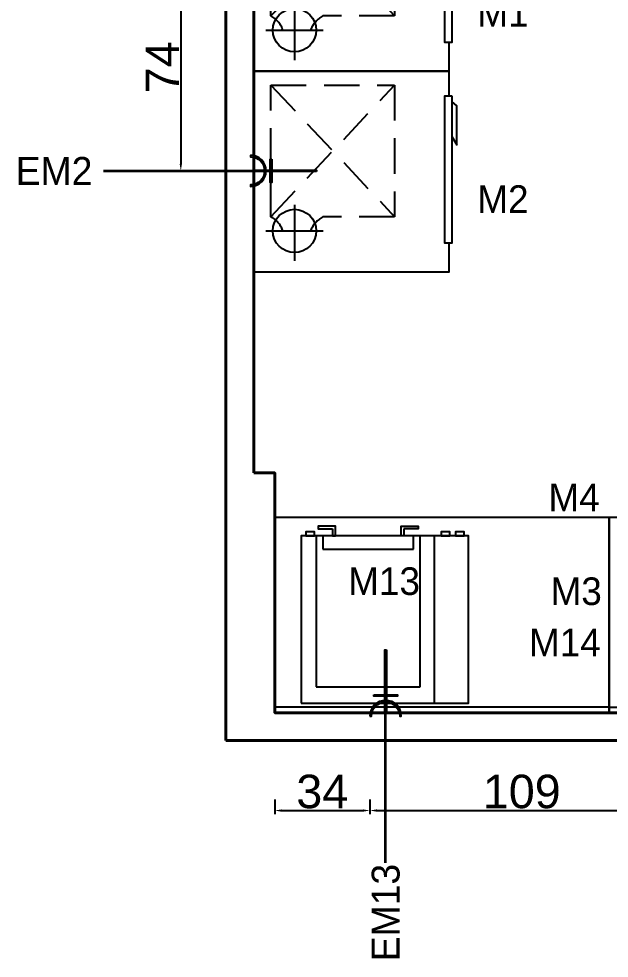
# Model space of a CAD drawing. Header units: millimetres. Extents: x 30084 to 42641, y -1284 to 1636.
# Drawn here: x 35751.4 to 35963.2, y -601.1 to -264.3 of the extents above; entities that cross this region are included whole.
import ezdxf
from ezdxf.enums import TextEntityAlignment as Align

# ---------------------------------------------------------------- set-up
doc = ezdxf.new("R2010")
doc.units = ezdxf.units.MM
doc.linetypes.add('DASHED', pattern=[19.049999999999997, 12.7, -6.349999999999998])
doc.linetypes.add('HIDDENX2', pattern=[19.049999999999997, 12.7, -6.35])
for name, color, linetype in [('002 Çizgi', 7, 'Continuous'), ('CIHAZ', 2, 'Continuous'), ('ELEKTRİK', 10, 'Continuous'), ('S2000-002 Çizgi', 7, 'Continuous')]:
    doc.layers.add(name, color=color, linetype=linetype)
for name, color, linetype, lineweight in [('ELK', 1, 'Continuous', 35), ('no3_duvar mevcut', 4, 'Continuous', 35), ('t_olcu', 250, 'Continuous', 25)]:
    doc.layers.add(name, color=color, linetype=linetype, lineweight=lineweight)
doc.styles.add('20', font='GOTHIC.TTF', dxfattribs={"height": 10})
doc.styles.get("Standard").update_dxf_attribs({"font": 'arial.ttf'})
doc.styles.add('TAKSİM', font='GOTHIC.TTF', dxfattribs={"height": 20})
doc.dimstyles.new('ISO-25', dxfattribs={"dimtxt": 12, "dimasz": 2.5, "dimexe": 1.25, "dimexo": 0.625, "dimtad": 1, "dimdec": 0, "dimtxsty": 'Standard', "dimcen": 2.5, "dimadec": 0, "dimazin": 0, "dimtfac": 1, "dimtdec": 0, "dimtmove": 0, "dimatfit": 3, "dimfxl": 1, "dimarcsym": 0})

# ---------------------------------------------------------------- blocks, each defined once
blk = doc.blocks.new('A$C5B5611F4')
at = {"layer": 'CIHAZ', "color": 1}
for p, q in [((14.73433841587575, 68.46761854331544), (14.73433841587575, 47.91930797332088)), ((24.09093439983735, 58.19346325831839), (3.982544617469102, 58.19346325831839))]:
    blk.add_line(p, q, dxfattribs=at)
at = {"layer": 'CIHAZ', "color": 5, "linetype": 'DASHED'}
for p, q in [((19.81749012649561, 66.6580059789485), (67.01333018661353, 22.28394089994254)), ((67.01333018661353, 66.6580059789485), (19.81749012649561, 22.28394089994254))]:
    blk.add_line(p, q, dxfattribs=at)
at = {"layer": 'CIHAZ', "color": 5}
for points in [[(63.2036010133279, 1.822599528354203), (10.36053938909026, 1.822599528354203), (10.36053938909026, 4.321503037158436), (63.2036010133279, 4.321503037158436)], [(61.2036010133279, 1.822599528354203), (48.59612999847741, 1.822599528354203), (45.59612999847741, -5.818888894282281e-06), (59.59612999847741, -5.818888894282281e-06)]]:
    blk.add_lwpolyline(points, close=True, dxfattribs=at)
at = {"layer": 'CIHAZ', "color": 1}
blk.add_circle((14.73433841587575, 58.19346325831839), 7.758035706010048, dxfattribs=at)
at = {"layer": 'S2000-002 Çizgi', "linetype": 'DASHED'}
for p, q in [((19.81749012649561, 66.6580059789485), (67.01333018661353, 66.6580059789485)), ((67.01333018661353, 66.6580059789485), (67.01333018661353, 22.28394089994254)), ((19.81749012649561, 22.28394089994254), (19.81749012649561, 48.05007444388684)), ((67.01333018661353, 22.28394089994254), (19.81749012649561, 22.28394089994254))]:
    blk.add_line(p, q, dxfattribs=at)
at = {"layer": 'S2000-002 Çizgi'}
blk.add_lwpolyline([(10.36053938909026, 2.813747483875431), (4.752122549689375e-06, 2.813747483875431), (4.752122549689375e-06, 72.81374748387543), (72.00000475212255, 72.81374748387543), (72.00000475212255, 2.813747483875431), (63.2036010133279, 2.813747483875431)], dxfattribs=at)
at = {"layer": 'S2000-002 Çizgi', "linetype": 'DASHED'}
for centre, radius, start, end in [((11.59975860845043, 71.22130393240832), 9.39972337437167, 291.2079427881586, 330.9566305499486), ((10.99552973916798, 43.0200138398659), 10.15522007421279, 29.69070431364409, 66.77515045045837)]:
    blk.add_arc(centre, radius, start, end, dxfattribs=at)
blk = doc.blocks.new('A$C1C2518A9')
at = {"layer": 'S2000-002 Çizgi', "linetype": 'HIDDENX2', "ltscale": 10}
blk.add_line((47.8534225125768, 63.53726160261431), (47.8534225125768, 3.537261602614308), dxfattribs=at)
at = {"layer": 'S2000-002 Çizgi'}
for points in [[(3.186622052453458e-06, 63.53726160261431), (60.00000318662205, 63.53726160261431), (60.00000318662205, 3.537261602614308), (3.186622052453458e-06, 3.537261602614308)], [(1.665338585022255, 3.537261602614308), (4.729727437967085, 3.537261602614308), (4.729727437967085, 2.1207183690276), (1.665338585022255, 2.1207183690276)], [(50.21064562242827, 3.534536150364147), (53.2750344753731, 3.534536150364147), (53.2750344753731, 2.1207183690276), (50.21064562242827, 2.1207183690276)], [(55.3965310267813, 3.534536150364147), (58.46091987972613, 3.534536150364147), (58.46091987972613, 2.1207183690276), (55.3965310267813, 2.1207183690276)]]:
    blk.add_lwpolyline(points, close=True, dxfattribs=at)
at = {"layer": 'S2000-002 Çizgi', "linetype": 'HIDDENX2', "ltscale": 10}
for points in [[(5.43689189539873, 57.59300269411688), (42.66753900170443, 57.59300269411688), (42.66753900170443, 3.537261602614308), (5.43689189539873, 3.537261602614308)], [(7.794113111754996, 8.247266563743324), (40.31031778533361, 8.247266563743324), (40.31031778533361, 3.537261602614308), (7.794113111754996, 3.537261602614308)]]:
    blk.add_lwpolyline(points, close=True, dxfattribs=at)
at = {"layer": 'S2000-002 Çizgi'}
for points in [[(11.27283723784785, 0.9999905781223788), (11.27283723784785, 3.534538388157671), (12.27283723784785, 3.534538388157671), (12.27283723784785, -9.421877621207386e-06), (11.27283723784785, -9.421877621207386e-06)], [(36.8315936592553, 0.9999905781223788), (36.8315936592553, 3.534538388157671), (35.8315936592553, 3.534538388157671), (35.8315936592553, -9.421877621207386e-06), (36.8315936592553, -9.421877621207386e-06)], [(11.27283723784785, -9.421877621207386e-06), (6.144062711115112, -9.421877621207386e-06), (6.152383076638216, 0.9999905781223788), (11.27283723784785, 0.9999905781223788)], [(36.8315936592553, -9.421877621207386e-06), (41.96036818598805, -9.421877621207386e-06), (41.95204782046494, 0.9999905781223788), (36.8315936592553, 0.9999905781223788)]]:
    blk.add_lwpolyline(points, dxfattribs=at)
blk = doc.blocks.new('A$C346E3501')
at = {"layer": '002 Çizgi', "color": 7}
blk.add_line((190.0000006578994, 72.43162002424287), (6.578993634320796e-07, 72.43162002424287), dxfattribs=at)
for points in [[(190.0000006578994, 4.431620024242875), (190.0000006578994, 74.43162002424287), (6.578993634320796e-07, 74.43162002424287), (6.578993634320796e-07, 4.431620024242875)], [(173.5600153588894, 7.457758739705923), (172.1030204396739, 7.629788473023154), (170.4009235714257, 8.083321406313871), (168.5354254038175, 8.724523139586836), (166.5882265865439, 9.459559272851038), (164.6410277692703, 10.19459540611524), (162.7755296016694, 10.83579713938821), (161.0734327334212, 11.28933007267892), (159.6164378142057, 11.46135980599615), (158.4726287187441, 11.28933007267892), (157.6556222219806, 10.83579713938821), (157.1654183239225, 10.19459540611524), (157.0020170245771, 9.459559272851038), (157.1654183239225, 8.724523139586836), (157.6556222219806, 8.083321406313871), (158.4726287187441, 7.629788473023154), (159.6164378142057, 7.457758739705923), (161.0734327334212, 7.629788473023154), (162.7755296016694, 8.083321406313871), (164.6410277692703, 8.724523139586836), (166.5882265865439, 9.459559272851038), (168.5354254038175, 10.19459540611524), (170.4009235714257, 10.83579713938821), (172.1030204396739, 11.28933007267892), (173.5600153588894, 11.46135980599615), (174.703824454351, 11.28933007267892), (175.5208309511145, 10.83579713938821), (176.0110348491653, 10.19459540611524), (176.174436148518, 9.459559272851038), (176.0110348491653, 8.724523139586836), (175.5208309511145, 8.083321406313871), (174.703824454351, 7.629788473023154)], [(46.74903712353262, 1.866620024246004), (3.999037123547168, 1.866620024242366), (3.999037123539892, 4.431620024244694), (46.74903712353989, 4.431620024244694)], [(51.87334051054495, 1.866620024238728), (94.62334051055223, 1.866620024238728), (94.62334051055223, 4.431620024241056), (51.87334051055223, 4.431620024241056)], [(97.85101518558804, 1.866620024238728), (140.601015185588, 1.866620024238728), (140.601015185588, 4.431620024241056), (97.85101518558804, 4.431620024241056)]]:
    blk.add_lwpolyline(points, close=True, dxfattribs=at)
blk.add_lwpolyline([(143.0000006578994, 72.43162002424287), (143.0000006578994, 4.431620024242875)], dxfattribs=at)
at = {"layer": '002 Çizgi', "color": 7, "linetype": 'DASHED'}
blk.add_lwpolyline([(140.0000006578994, 69.43162002424287), (3.000000657899363, 69.43162002424287), (3.000000657899363, 7.431620024242875), (140.0000006578994, 7.431620024242875)], close=True, dxfattribs=at)
at = {"layer": '002 Çizgi', "color": 7}
for points in [[(179.6686654536315, 19.11328828231126), (152.996867034286, 19.11328828231126, -1), (152.996867034286, 23.45909227376615)], [(152.996867034286, 14.7674842908491), (179.6686654536315, 14.7674842908491, 1), (179.6686654536315, 19.11328828231126)]]:
    blk.add_lwpolyline(points, format="xyb", dxfattribs=at)
for points, const_width in [([(43.93616155201744, 1.866620024242366), (43.93616155201744, 0.213753458336214), (36.87397796158621, 0.213753458332576), (35.06570051977906, 0.213753458332576)], 0.4275), ([(54.68621608207468, 1.866620024242366), (54.68621608207468, 0.213753458332576), (61.74839967250591, 0.213753458328938), (63.55667711430578, 0.213753458328938)], 0.4274999999999999), ([(100.6638907571178, 1.866620024242366), (100.6638907571178, 0.213753458336214), (107.7260743475344, 0.213753458332576), (109.5343517893489, 0.213753458328938)], 0.4274999999999999)]:
    blk.add_lwpolyline(points, dxfattribs=dict(at, const_width=const_width))
blk = doc.blocks.new('A$C50025146')
at = {"layer": 'ELEKTRİK'}
h = blk.add_hatch(color=256, dxfattribs=at)
edge = h.paths.add_edge_path()
edge.add_line((23.70435837441619, 11.25333161261187), (23.70435837441619, 10.69066721622039))
edge.add_ellipse((23.70435837441619, 5.626687648689767), major_axis=(3.580774291992597, -3.580774291992606), ratio=0.9999999999999413, start_angle=134.9999999999983, end_angle=314.9999999999983)
edge.add_line((23.70435837441619, 0.5627080811555061), (23.70435837441619, 4.368476402305532e-05))
edge.add_ellipse((23.70435837441619, 5.626687648689767), major_axis=(3.978638102213783, 3.978638102213774), ratio=0.9999999999999128, start_angle=45.0000000000025, end_angle=225.0000000000025, ccw=False)
for points in [[(16.0258407970905, 9.846670621633166), (16.5885051934838, 9.846670621633166), (16.5885051934838, 1.406704675742731), (16.0258407970905, 1.406704675742731)], [(6.940050297998823e-05, 5.345355450490388), (6.940050297998823e-05, 5.908019846885509), (22.50664525620232, 5.908019846885509), (22.50664525620232, 5.345355450490388)]]:
    blk.add_hatch(color=256, dxfattribs=at).paths.add_polyline_path(points)
at = {"layer": 'ELEKTRİK', "elevation": 4.798666618537076e-08}
blk.add_lwpolyline([(23.70435837441437, 4.368476402305532e-05), (23.70435837441619, 0.5627080811555061, -0.9999999999999944), (23.70435837441619, 10.69066721622039), (23.70435837441619, 11.25333161261187, 0.9999999999999944)], format="xyb", close=True, dxfattribs=at)
at = {"layer": 'ELEKTRİK'}
for points, elevation in [([(16.0258407970905, 1.406704675742731), (16.0258407970905, 9.846670621633166), (16.5885051934838, 9.846670621633166), (16.5885051934838, 1.406704675742731)], 4.791194770819646e-08), ([(6.940050297998823e-05, 5.908019846885509), (22.50664525620232, 5.908019846885509), (22.50664525620232, 5.345355450490388), (6.940050297998823e-05, 5.345355450490388)], 4.794507297291503e-08)]:
    blk.add_lwpolyline(points, close=True, dxfattribs=dict(at, elevation=elevation))
blk = doc.blocks.new('*D163')
at = {"layer": 'Defpoints', "color": 0, "transparency": 16777216}
for p in [(35843.22530485396, -511.1453779224378), (35877.38341511929, -514.3430910403932), (35877.38341511929, -548.2010703516415)]:
    blk.add_point(p, dxfattribs=at)
at = {"layer": 'no3_duvar mevcut', "color": 0, "linetype": 'Continuous', "lineweight": -2, "transparency": 16777216}
for p, q in [((35843.22530485396, -544.2010703516415), (35843.22530485396, -549.4510703516415)), ((35877.38341511929, -544.2010703516415), (35877.38341511929, -549.4510703516415))]:
    blk.add_line(p, q, dxfattribs=at)
at = {"layer": 'no3_duvar mevcut', "color": 0, "lineweight": -2, "transparency": 16777216}
blk.add_line((35845.72530485396, -548.2010703516415), (35874.88341511929, -548.2010703516415), dxfattribs=at)
at = {"layer": 'no3_duvar mevcut', "color": 0, "transparency": 16777216}
for points in [[(35845.72530485396, -547.7844036849749), (35845.72530485396, -548.6177370183082), (35843.22530485396, -548.2010703516415)], [(35874.88341511929, -547.7844036849749), (35874.88341511929, -548.6177370183082), (35877.38341511929, -548.2010703516415)]]:
    blk.add_solid(points, dxfattribs=at)
at = {"layer": 'no3_duvar mevcut', "color": 0, "transparency": 16777216, "insert": (35860.30435998663, -541.4451017295406), "char_height": 12, "attachment_point": 5}
blk.add_mtext('34', dxfattribs=at)
blk = doc.blocks.new('*D164')
at = {"layer": 'Defpoints', "color": 0, "transparency": 16777216}
for p in [(35877.38341511929, -514.3430910403932), (35986.30606687209, -523.1453779221799), (35986.30606687209, -548.2010703516415)]:
    blk.add_point(p, dxfattribs=at)
at = {"layer": 'no3_duvar mevcut', "color": 0, "linetype": 'Continuous', "lineweight": -2, "transparency": 16777216}
for p, q in [((35877.38341511929, -544.2010703516415), (35877.38341511929, -549.4510703516415)), ((35986.30606687209, -544.2010703516415), (35986.30606687209, -549.4510703516415))]:
    blk.add_line(p, q, dxfattribs=at)
at = {"layer": 'no3_duvar mevcut', "color": 0, "lineweight": -2, "transparency": 16777216}
blk.add_line((35879.88341511929, -548.2010703516415), (35983.80606687209, -548.2010703516415), dxfattribs=at)
at = {"layer": 'no3_duvar mevcut', "color": 0, "transparency": 16777216}
for points in [[(35879.88341511929, -547.7844036849749), (35879.88341511929, -548.6177370183082), (35877.38341511929, -548.2010703516415)], [(35983.80606687209, -547.7844036849749), (35983.80606687209, -548.6177370183082), (35986.30606687209, -548.2010703516415)]]:
    blk.add_solid(points, dxfattribs=at)
at = {"layer": 'no3_duvar mevcut', "color": 0, "transparency": 16777216, "insert": (35931.84474099569, -541.4491944989812), "char_height": 12, "attachment_point": 5}
blk.add_mtext('109', dxfattribs=at)
blk = doc.blocks.new('*D171')
at = {"layer": 'Defpoints', "color": 0, "transparency": 16777216}
for p in [(35825.72530485396, -244.589146927988), (35809.55624402945, -318.8640457239665), (35825.72530485396, -318.8640457239665)]:
    blk.add_point(p, dxfattribs=at)
at = {"layer": 'no3_duvar mevcut', "color": 0, "linetype": 'Continuous', "lineweight": -2, "transparency": 16777216}
for p, q in [((35813.55624402945, -244.589146927988), (35808.30624402945, -244.589146927988)), ((35813.55624402945, -318.8640457239665), (35808.30624402945, -318.8640457239665))]:
    blk.add_line(p, q, dxfattribs=at)
at = {"layer": 'no3_duvar mevcut', "color": 0, "lineweight": -2, "transparency": 16777216}
blk.add_line((35809.55624402945, -247.089146927988), (35809.55624402945, -316.3640457239665), dxfattribs=at)
at = {"layer": 'no3_duvar mevcut', "color": 0, "transparency": 16777216}
for points in [[(35809.13957736278, -247.089146927988), (35809.97291069611, -247.089146927988), (35809.55624402945, -244.589146927988)], [(35809.13957736278, -316.3640457239665), (35809.97291069611, -316.3640457239665), (35809.55624402945, -318.8640457239665)]]:
    blk.add_solid(points, dxfattribs=at)
at = {"layer": 'no3_duvar mevcut', "color": 0, "transparency": 16777216, "insert": (35802.93124402945, -281.7265963259715), "char_height": 12, "attachment_point": 5, "rotation": 90}
blk.add_mtext('74', dxfattribs=at)

msp = doc.modelspace()

# ---------------------------------------------------------------- linework, layer by layer
for points in [[(35963.22530485398, -443.1453779224378), (35843.22530485396, -443.1453779224378), (35843.22530485396, -513.1453779221799), (35963.22530485398, -513.1453779221799)], [(35963.22530485398, -511.1453779224378), (35843.22530485396, -511.1453779224378), (35843.22530485396, -513.1453779221799), (35963.22530485398, -513.1453779221799)]]:
    msp.add_lwpolyline(points, close=True)
at = {"layer": 'ELK', "color": 1}
for p, q in [((35781.87864478314, -318.8640457239771), (35841.87390301756, -318.8640457239626)), ((35883.01005908322, -566.9920379930073), (35883.0100590832, -506.996779758577))]:
    msp.add_line(p, q, dxfattribs=at)
at = {"layer": 'no3_duvar mevcut'}
for p, q in [((35825.72530485396, -427.1453779221799), (35825.72530485396, -201.1453779221799)), ((35835.72530485396, -427.1453779221799), (35835.72530485396, -211.1453779221799)), ((35835.72530485396, -211.1453779221799), (35835.72530485396, -427.1453779221799)), ((35825.72530485396, -523.14537792218), (35825.72530485396, -427.1453779221799)), ((35843.22530485396, -427.1453779221799), (35835.72530485396, -427.1453779221799)), ((35835.72530485396, -427.1453779221799), (35843.22530485396, -427.1453779221799)), ((35843.22530485396, -513.1453779221799), (35843.22530485396, -427.1453779221799)), ((35843.22530485396, -427.1453779221799), (35843.22530485396, -513.1453779221799)), ((36227.59214542017, -513.1453779221799), (35843.22530485396, -513.1453779221799)), ((35843.22530485396, -513.1453779221799), (36227.59214542017, -513.1453779221799)), ((36271.59214542015, -523.1453779221798), (35825.72530485396, -523.14537792218))]:
    msp.add_line(p, q, dxfattribs=at)
for points in [[(35825.72530485396, -523.14537792218), (36271.59214542015, -523.1453779221798), (36271.59214542015, -517.1856290241607), (36681.11692390816, -517.1856290241607), (36681.11692390819, 580.3546220778202), (36681.11692390819, 965.8546220778203), (35921.72530485396, 965.8546220778198), (35921.72530485396, 357.6086502500701), (35974.72530485396, 357.6086502500701), (35974.72530485396, 177.85462207782), (35965.72530485396, 177.85462207782), (35965.72530485396, -50.14537792218005), (35925.72530485396, -50.14537792218005), (35925.72530485396, -201.1453779221799), (35825.72530485396, -201.1453779221799), (35825.72530485396, -523.14537792218)], [(35835.72530485396, -427.1453779221799), (35843.22530485396, -427.1453779221799), (35843.22530485396, -513.1453779221799), (36227.59214542017, -513.1453779221799), (36227.59214542017, -460.1453779221798), (36254.59214542017, -460.1453779221798), (36254.59214542017, 165.8546220778202), (36226.59214542017, 165.8546220778202), (36226.59214542017, 257.8546220778202), (36259.59214542017, 257.8546220778202)]]:
    msp.add_lwpolyline(points, dxfattribs=at)

# ---------------------------------------------------------------- block references
at = {"rotation": 180}
msp.add_blockref('A$C346E3501', (36153.22530551188, -438.7137578981949), dxfattribs=at)
at = {"layer": 'ELEKTRİK'}
for p, rotation in [((35858.23195011017, -313.2373580752928, -4.794499229166797e-08), 180.000000000004), ((35877.38337143453, -490.638732665978, -4.794507297291503e-08), 270.000000000004)]:
    msp.add_blockref('A$C50025146', p, dxfattribs=dict(at, rotation=rotation))
at = {"layer": 'S2000-002 Çizgi', "rotation": 90}
for p in [(35908.53905233784, -283.1453826743025), (35908.53905233784, -355.1453826743025)]:
    msp.add_blockref('A$C5B5611F4', p, dxfattribs=at)
at = {"layer": 't_olcu', "color": 0, "xscale": -1, "rotation": 180}
msp.add_blockref('A$C1C2518A9', (35852.7287236984, -446.2088330863795), dxfattribs=at)

# ---------------------------------------------------------------- texts
at = {"style": 'TAKSİM'}
for s, p in [('M1', (35915.89950255217, -267.1952634784266, -0.0008635203109028771)), ('M2', (35915.89950255217, -333.9354162794307, -0.0008635203109028771)), ('M4', (35941.42427529998, -440.8954627626963, -0.0008635203109028771)), ('M13', (35869.59519775967, -470.9121955452437, -0.0008635203109028771)), ('M3', (35942.18087230507, -474.5239237026408, -0.0008635203109028771)), ('M14', (35934.44875662296, -492.8871672694704, -0.0008635203109028771))]:
    msp.add_text(s, height=9.9, dxfattribs=at).set_placement(p)
at = {"layer": 'ELK', "color": 1, "style": '20'}
msp.add_text('EM2', height=10, dxfattribs=at).set_placement((35764.0916854432, -323.8840736159718), align=Align.CENTER)
msp.add_text('EM13', height=10, rotation=90, dxfattribs=at).set_placement((35888.03008697521, -584.7789973329477), align=Align.CENTER)

# ---------------------------------------------------------------- dimensions: what is measured, and where the dimension line sits
at = {"layer": 'no3_duvar mevcut'}
dim = msp.add_linear_dim(base=(35809.55624402945, -318.8640457239665), p1=(35825.72530485396, -244.589146927988), p2=(35825.72530485396, -318.8640457239665), angle=90, dimstyle='ISO-25', override={"dimtmove": 1, "dimfxl": 4, "dimfxlon": 1}, dxfattribs=at)
dim.commit()
dim.dimension.update_dxf_attribs({"geometry": '*D171', "text_midpoint": (35802.93124402945, -281.7265963259715)})
for base, p1, p2, override, picture, middle in [((35877.38341511929, -548.2010703516415), (35843.22530485396, -511.1453779224378), (35877.38341511929, -514.3430910403932), {"dimfxl": 4, "dimfxlon": 1}, '*D163', (35860.30435998663, -541.4451017295406)), ((35986.30606687209, -548.2010703516415), (35877.38341511929, -514.3430910403932), (35986.30606687209, -523.1453779221799), {"dimtmove": 1, "dimfxl": 4, "dimfxlon": 1}, '*D164', (35931.84474099569, -541.4491944989812))]:
    dim = msp.add_linear_dim(base=base, p1=p1, p2=p2, dimstyle='ISO-25', override=override, dxfattribs=at)
    dim.commit()
    dim.dimension.update_dxf_attribs({"geometry": picture, "text_midpoint": middle})

doc.saveas('drawing.dxf')
